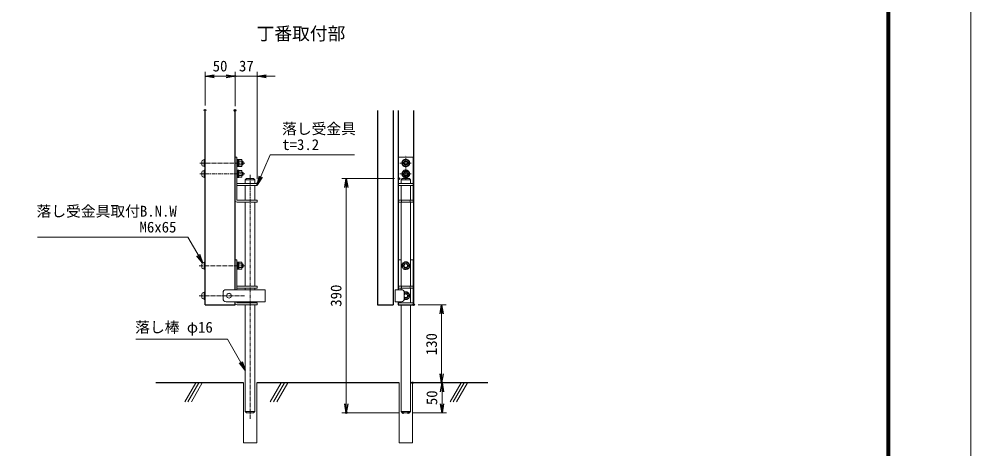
# Model space of a CAD drawing. Units: millimetres, scale not verified, with parts at other scales. Extents: x -4204 to 4196, y -2971 to 2969.
# Drawn here: x 1025 to 4196, y -412 to 1021 of the extents above; entities that cross this region are included whole.
import ezdxf
from ezdxf.enums import TextEntityAlignment as Align

# ---------------------------------------------------------------- set-up
doc = ezdxf.new("R2010")
doc.units = ezdxf.units.MM
doc.header["$LTSCALE"] = 10
doc.header["$PDMODE"] = 32
doc.header["$PDSIZE"] = 5
doc.linetypes.add('USER1', pattern=[2, 1.25, -0.25, 0.25, -0.25])
doc.linetypes.add('USER3', pattern=[0.375, 0.25, -0.125])
for name, color, linetype, lineweight in [('0-0_D-BMK', 2, 'USER1', 13), ('0-1_D-STR1', 1, 'Continuous', 25), ('0-2_D-STR3', 3, 'Continuous', 13), ('0-3_D-STR-DIM', 7, 'Continuous', 13), ('0-4_0', 7, 'Continuous', 25), ('0-5_DEFPOINTS', 8, 'Continuous', 25), ('0-6_D-BGD', 7, 'Continuous', 25), ('0-8_D-DCR-HCH', 7, 'Continuous', 13), ('0-A_D-STR-TXT', 7, 'Continuous', 13), ('0-B_D-TTL-TXT', 7, 'Continuous', 13), ('0-D_D-TTL', 7, 'Continuous', 13)]:
    doc.layers.add(name, color=color, linetype=linetype, lineweight=lineweight)
doc.styles.add('ＭＳ ゴシック', font='')
doc.styles.get('ＭＳ ゴシック').set_extended_font_data('MS Gothic')

# ---------------------------------------------------------------- blocks, each defined once
blk = doc.blocks.new('_OPEN')
at = {"layer": '0-4_0'}
blk.add_line((0, 0), (-10, 0), dxfattribs=at)
blk.add_lwpolyline([(-10, 1.667), (0, 0), (-10, -1.667)], dxfattribs=at)

msp = doc.modelspace()

# ---------------------------------------------------------------- linework, layer by layer
at = {"layer": '0-0_D-BMK'}
for p, q in [((1627.83, 540.94), (1777.09, 540.94)), ((2293.52, 540.94), (2333.52, 540.94)), ((2313.52, 484.94), (2313.52, 564.94)), ((1626.89, 504.94), (1777.09, 504.94)), ((1794.66, 501.75), (1794.66, -310.72)), ((2293.52, 504.94), (2333.52, 504.94)), ((1625.4, 198.88), (1776.33, 198.88)), ((1624.9, 98.88), (1776.33, 98.88))]:
    msp.add_line(p, q, dxfattribs=at)
at = {"layer": '0-1_D-STR1'}
for p, q in [((1644.66, 68.94), (1644.66, 715.71)), ((1744.66, 118.94), (1744.66, 715.71)), ((2219.52, 715.71), (2219.52, 68.94)), ((2271.52, 715.71), (2271.52, 68.94)), ((2287.52, 715.71), (2287.52, 118.94)), ((2339.52, 715.71), (2339.52, 68.94)), ((1644.66, 68.94), (1744.66, 68.94)), ((1744.66, 68.94), (1744.66, 78.94)), ((2219.52, 68.94), (2271.52, 68.94)), ((2287.52, 78.94), (2287.52, 68.94)), ((2287.52, 68.94), (2339.52, 68.94))]:
    msp.add_line(p, q, dxfattribs=at)
at = {"layer": '0-2_D-STR3'}
for p, q in [((1633.66, 536.44), (1633.66, 545.44)), ((1639.66, 551.44), (1641.46, 551.44)), ((1644.66, 552.94), (1641.46, 552.94)), ((1641.46, 528.94), (1641.46, 552.94)), ((1644.66, 528.94), (1644.66, 552.94)), ((1744.66, 417.54), (1744.66, 560.94)), ((1744.66, 560.94), (1751.06, 560.94)), ((1751.06, 417.54), (1751.06, 560.94)), ((1754.26, 552.94), (1751.06, 552.94)), ((1757.26, 552.94), (1754.26, 552.94)), ((1754.26, 528.94), (1754.26, 552.94)), ((1757.26, 528.94), (1757.26, 552.94)), ((1757.26, 552.49), (1767.26, 552.49)), ((1757.26, 546.71), (1767.26, 546.71)), ((1767.26, 529.39), (1767.26, 552.49)), ((1767.26, 546.94), (1769.46, 546.94)), ((1767.26, 544.94), (1771.46, 544.94)), ((1769.46, 546.94), (1769.46, 534.94)), ((1771.46, 544.94), (1769.46, 546.94)), ((1771.46, 544.94), (1771.46, 536.94)), ((2289.52, 560.94), (2337.52, 560.94)), ((2289.52, 560.94), (2289.52, 410.94)), ((2313.52, 552.49), (2303.52, 546.72)), ((2303.52, 546.72), (2303.52, 535.17)), ((2313.52, 552.49), (2323.52, 546.72)), ((2323.52, 546.72), (2323.52, 535.17)), ((2337.52, 560.94), (2337.52, 410.94)), ((1633.66, 500.44), (1633.66, 509.44)), ((1639.66, 530.44), (1641.46, 530.44)), ((1639.66, 515.44), (1641.46, 515.44)), ((1644.66, 528.94), (1641.46, 528.94)), ((1644.66, 516.94), (1641.46, 516.94)), ((1641.46, 492.94), (1641.46, 516.94)), ((1644.66, 492.94), (1644.66, 516.94)), ((1754.26, 528.94), (1751.06, 528.94)), ((1754.26, 516.94), (1751.06, 516.94)), ((1757.26, 528.94), (1754.26, 528.94)), ((1757.26, 516.94), (1754.26, 516.94)), ((1754.26, 492.94), (1754.26, 516.94)), ((1757.26, 535.17), (1767.26, 535.17)), ((1757.26, 529.39), (1767.26, 529.39)), ((1757.26, 492.94), (1757.26, 516.94)), ((1757.26, 516.49), (1767.26, 516.49)), ((1757.26, 510.71), (1767.26, 510.71)), ((1767.26, 536.94), (1771.46, 536.94)), ((1767.26, 534.94), (1769.46, 534.94)), ((1767.26, 493.39), (1767.26, 516.49)), ((1767.26, 510.94), (1769.46, 510.94)), ((1767.26, 508.94), (1771.46, 508.94)), ((1771.46, 536.94), (1769.46, 534.94)), ((1769.46, 510.94), (1769.46, 498.94)), ((1771.46, 508.94), (1769.46, 510.94)), ((1771.46, 508.94), (1771.46, 500.94)), ((2313.52, 529.39), (2303.52, 535.17)), ((2313.52, 516.49), (2303.52, 510.72)), ((2303.52, 510.72), (2303.52, 499.17)), ((2313.52, 529.39), (2323.52, 535.17)), ((2313.52, 516.49), (2323.52, 510.72)), ((2323.52, 510.72), (2323.52, 499.17)), ((1639.66, 494.44), (1641.46, 494.44)), ((1644.66, 492.94), (1641.46, 492.94)), ((1757.26, 499.17), (1767.26, 499.17)), ((1757.26, 493.39), (1767.26, 493.39)), ((1767.26, 500.94), (1771.46, 500.94)), ((1767.26, 498.94), (1769.46, 498.94)), ((1771.46, 500.94), (1769.46, 498.94)), ((1778.66, 484.94), (1782.66, 488.94)), ((1778.66, 484.94), (1810.66, 484.94)), ((1778.66, 484.94), (1778.66, 472.74)), ((1782.66, 488.94), (1806.66, 488.94)), ((2297.52, 484.94), (2301.52, 488.94)), ((2297.52, 484.94), (2329.52, 484.94)), ((2297.52, 484.94), (2297.52, 472.94)), ((2301.52, 488.94), (2325.52, 488.94)), ((2313.52, 493.39), (2303.52, 499.17)), ((2313.52, 493.39), (2323.52, 499.17)), ((2325.52, 488.94), (2329.52, 484.94)), ((2329.52, 484.94), (2329.52, 472.94)), ((1751.06, 472.94), (1818.66, 472.94)), ((1751.06, 466.54), (1818.66, 466.54)), ((1778.66, 466.34), (1778.66, 417.34)), ((1810.66, 466.34), (1810.66, 417.34)), ((1818.66, 466.54), (1818.66, 472.94)), ((2289.52, 472.94), (2337.52, 472.94)), ((2289.52, 466.54), (2337.52, 466.54)), ((2297.52, 466.34), (2297.52, 417.34)), ((2329.52, 466.34), (2329.52, 417.34)), ((1751.26, 417.34), (1818.66, 417.34)), ((1818.66, 417.34), (1818.66, 410.94)), ((2289.52, 417.34), (2337.52, 417.34)), ((2299.02, 417.34), (2299.02, 410.94)), ((2328.02, 417.34), (2328.02, 410.94)), ((1751.26, 410.94), (1818.66, 410.94)), ((1778.66, 410.94), (1778.66, 130.68)), ((1810.66, 410.94), (1810.66, 130.68)), ((2337.52, 410.94), (2289.52, 410.94)), ((2297.52, 410.94), (2297.52, 130.94)), ((2329.52, 410.94), (2329.52, 130.94)), ((1633.66, 194.38), (1633.66, 203.38)), ((1639.66, 209.38), (1641.46, 209.38)), ((1641.46, 186.88), (1641.46, 210.88)), ((1644.66, 210.88), (1641.46, 210.88)), ((1644.66, 186.88), (1644.66, 210.88)), ((1744.66, 218.88), (1751.06, 218.88)), ((1744.66, 118.94), (1744.66, 218.88)), ((1751.06, 118.94), (1751.06, 218.88)), ((1754.26, 210.88), (1751.06, 210.88)), ((1754.26, 186.88), (1754.26, 210.88)), ((1757.26, 210.88), (1754.26, 210.88)), ((1757.26, 186.88), (1757.26, 210.88)), ((1757.26, 210.43), (1767.26, 210.43)), ((1757.26, 204.65), (1767.26, 204.65)), ((1757.26, 193.11), (1767.26, 193.11)), ((1767.26, 187.33), (1767.26, 210.43)), ((1767.26, 204.88), (1769.46, 204.88)), ((1767.26, 202.88), (1771.46, 202.88)), ((1767.26, 194.88), (1771.46, 194.88)), ((1767.26, 192.88), (1769.46, 192.88)), ((1769.46, 204.88), (1769.46, 192.88)), ((1771.46, 202.88), (1769.46, 204.88)), ((1771.46, 194.88), (1769.46, 192.88)), ((1771.46, 202.88), (1771.46, 194.88)), ((2289.52, 218.94), (2289.52, 118.94)), ((2289.52, 218.94), (2297.52, 218.94)), ((2329.52, 218.94), (2337.52, 218.94)), ((2337.52, 218.94), (2337.52, 68.94)), ((1639.66, 188.38), (1641.46, 188.38)), ((1644.66, 186.88), (1641.46, 186.88)), ((1754.26, 186.88), (1751.06, 186.88)), ((1757.26, 186.88), (1754.26, 186.88)), ((1757.26, 187.33), (1767.26, 187.33)), ((1751.06, 130.88), (1818.66, 130.88)), ((1818.66, 124.48), (1818.66, 130.88)), ((2289.52, 130.94), (2337.52, 130.94)), ((2299.02, 130.94), (2299.02, 124.54)), ((2328.02, 130.94), (2328.02, 124.54)), ((1633.66, 94.38), (1633.66, 103.38)), ((1639.66, 109.38), (1641.46, 109.38)), ((1641.46, 86.88), (1641.46, 110.88)), ((1644.66, 110.88), (1641.46, 110.88)), ((1644.66, 86.88), (1644.66, 110.88)), ((1704.66, 88.94), (1704.66, 108.94)), ((1714.66, 118.94), (1844.66, 118.94)), ((1751.06, 124.48), (1818.66, 124.48)), ((1778.66, 124.34), (1778.66, 118.94)), ((1810.66, 124.34), (1810.66, 118.94)), ((1844.66, 78.94), (1844.66, 118.94)), ((2278.52, 118.94), (2298.52, 118.94)), ((2278.52, 118.94), (2278.52, 78.94)), ((2289.52, 124.54), (2337.52, 124.54)), ((2297.52, 124.54), (2297.52, 118.94)), ((2308.52, 108.94), (2308.52, 88.94)), ((2329.52, 124.34), (2329.52, 75.34)), ((1639.66, 88.38), (1641.46, 88.38)), ((1644.66, 86.88), (1641.46, 86.88)), ((1714.66, 78.94), (1844.66, 78.94)), ((1744.66, 75.48), (1744.66, 78.94)), ((1751.06, 75.48), (1751.06, 78.94)), ((1751.26, 75.28), (1818.66, 75.28)), ((1751.26, 68.88), (1818.66, 68.88)), ((1778.66, 78.94), (1778.66, 75.28)), ((1778.66, 68.94), (1778.66, -287.06)), ((1810.66, 78.94), (1810.66, 75.28)), ((1810.66, 68.94), (1810.66, -287.06)), ((1818.66, 68.88), (1818.66, 75.28)), ((2298.52, 78.94), (2278.52, 78.94)), ((2289.52, 78.94), (2289.52, 68.94)), ((2289.52, 75.34), (2337.52, 75.34)), ((2289.52, 68.94), (2337.52, 68.94)), ((2297.52, 78.94), (2297.52, 75.34)), ((2297.52, 68.94), (2297.52, -287.06)), ((2329.52, 68.94), (2329.52, -287.06)), ((1772.46, -391.06), (1772.46, -191.06)), ((1816.86, -391.06), (1816.86, -191.06)), ((2291.32, -391.06), (2291.32, -191.06)), ((2335.72, -391.06), (2335.72, -191.06)), ((1778.66, -287.06), (1810.66, -287.06)), ((1782.66, -291.06), (1778.66, -287.06)), ((1782.66, -291.06), (1806.66, -291.06)), ((1806.66, -291.06), (1810.66, -287.06)), ((2297.52, -287.06), (2329.52, -287.06)), ((2301.52, -291.06), (2297.52, -287.06)), ((2301.52, -291.06), (2325.52, -291.06)), ((2325.52, -291.06), (2329.52, -287.06)), ((1816.86, -391.06), (1772.46, -391.06)), ((2335.72, -391.06), (2291.32, -391.06))]:
    msp.add_line(p, q, dxfattribs=at)
at = {"layer": '0-2_D-STR3', "linetype": 'USER3'}
for p, q in [((2313.52, 210.49), (2303.52, 204.72)), ((2303.52, 204.72), (2303.52, 193.17)), ((2313.52, 187.39), (2303.52, 193.17)), ((2313.52, 210.49), (2323.52, 204.72)), ((2313.52, 187.39), (2323.52, 193.17)), ((2323.52, 204.72), (2323.52, 193.17)), ((2313.52, 110.49), (2308.52, 107.61)), ((2313.52, 110.49), (2323.52, 104.72)), ((2323.52, 104.72), (2323.52, 93.17)), ((2313.52, 87.39), (2308.52, 90.28)), ((2313.52, 87.39), (2323.52, 93.17))]:
    msp.add_line(p, q, dxfattribs=at)
at = {"layer": '0-2_D-STR3'}
for points in [[(1757.26, 492.94), (1754.26, 492.94), (1751.06, 492.94)], [(1806.66, 488.94), (1810.66, 484.94), (1810.66, 472.74)]]:
    msp.add_lwpolyline(points, dxfattribs=at)
for centre, radius in [((2313.52, 540.94), 13), ((2313.52, 540.94), 7), ((2313.52, 540.94), 6), ((2313.52, 504.94), 13), ((2313.52, 504.94), 7), ((2313.52, 504.94), 6), ((1724.66, 98.94), 8)]:
    msp.add_circle(centre, radius, dxfattribs=at)
at = {"layer": '0-2_D-STR3', "linetype": 'USER3'}
for radius in [13, 7, 6]:
    msp.add_circle((2313.52, 198.94), radius, dxfattribs=at)
at = {"layer": '0-2_D-STR3'}
for centre, radius, start, end in [((1639.66, 545.44), 6, 90, 180), ((1639.66, 536.44), 6, 180, 270), ((1639.66, 509.44), 6, 90, 180), ((1639.66, 500.44), 6, 180, 270), ((1751.26, 417.54), 6.6, 180, 270), ((1751.26, 417.54), 0.2, 180, 270), ((1639.66, 203.38), 6, 90, 180), ((1639.66, 194.38), 6, 180, 270), ((1639.66, 103.38), 6, 90, 180), ((1714.66, 108.94), 10, 90, 180), ((2298.52, 108.94), 10, 0, 90), ((1639.66, 94.38), 6, 180, 270), ((1714.66, 88.94), 10, 180, 270), ((1751.26, 75.48), 6.6, 180, 270), ((1751.26, 75.48), 0.2, 180, 270), ((2298.52, 88.94), 10, 270, 0)]:
    msp.add_arc(centre, radius, start, end, dxfattribs=at)
at = {"layer": '0-2_D-STR3', "linetype": 'USER3'}
for radius, start, end in [(13, 246.48821, 113.51179), (7, 224.41531, 135.58469), (6, 213.55731, 146.44269)]:
    msp.add_arc((2313.52, 98.94), radius, start, end, dxfattribs=at)
at = {"layer": '0-3_D-STR-DIM'}
for p, q in [((1644.66, 732.13), (1644.66, 845.28)), ((1674.66, 830.28), (1714.66, 830.28)), ((1714.66, 830.28), (1684.66, 830.28)), ((1744.66, 730.71), (1744.66, 845.28)), ((1744.66, 732.13), (1744.66, 845.28)), ((1818.66, 830.28), (1744.66, 830.28)), ((1818.66, 487.94), (1818.66, 845.28)), ((1848.66, 830.28), (1878.66, 830.28)), ((2275.72, 488.94), (2100.04, 488.94)), ((2115.04, 458.94), (2115.04, -261.06)), ((2354.52, 68.94), (2447.95, 68.94)), ((2432.95, 38.94), (2432.95, -161.06)), ((2350.72, -191.06), (2449.18, -191.06)), ((2350.72, -191.06), (2447.95, -191.06)), ((2434.18, -261.06), (2434.18, -221.06)), ((2289.52, -291.06), (2100.04, -291.06)), ((2336.52, -291.06), (2449.18, -291.06))]:
    msp.add_line(p, q, dxfattribs=at)
at = {"layer": '0-5_DEFPOINTS'}
for p in [(1744.66, 830.28), (1644.66, 717.13), (1744.66, 717.13), (1744.66, 715.71), (2290.72, 488.94), (1818.66, 472.94), (2339.52, 68.94), (2335.72, -191.06), (2432.95, -191.06), (2434.18, -191.06), (2115.04, -291.06), (2304.52, -291.06), (2321.52, -291.06)]:
    msp.add_point(p, dxfattribs=at)
at = {"layer": '0-6_D-BGD'}
for p, q in [((1772.46, -191.06), (1481.4, -191.06)), ((2291.32, -191.06), (1816.86, -191.06)), ((2586.38, -191.06), (2335.72, -191.06))]:
    msp.add_line(p, q, dxfattribs=at)
at = {"layer": '0-8_D-DCR-HCH'}
for p, q in [((1577.41, -254.34), (1613.95, -191.06)), ((1587.89, -254.34), (1624.42, -191.06)), ((1599.2, -254.34), (1635.73, -191.06)), ((1861.89, -254.34), (1898.43, -191.06)), ((1872.37, -254.34), (1908.9, -191.06)), ((1883.68, -254.34), (1920.21, -191.06)), ((2460.88, -254.34), (2497.41, -191.06)), ((2471.35, -254.34), (2507.89, -191.06)), ((2482.66, -254.34), (2519.2, -191.06))]:
    msp.add_line(p, q, dxfattribs=at)
at = {"layer": '0-A_D-STR-TXT'}
for points in [[(2142.12, 568.43), (1861.98, 568.43), (1818.99, 470.56)], [(1086.14, 293.74), (1587.66, 293.74), (1635.79, 210.38)], [(1414.73, -45.97), (1719.42, -45.97), (1777.66, -146.83)]]:
    msp.add_lwpolyline(points, dxfattribs=at)
at = {"layer": '0-D_D-TTL', "color": 2}
msp.add_lwpolyline([(-4203.94, 2968.58), (4196.06, 2968.58), (4196.06, -2971.42), (-4203.94, -2971.42)], close=True, dxfattribs=at)
at = {"layer": '0-D_D-TTL'}
for points in [[(-3933.94, 2748.58), (3926.06, 2748.58), (3926.06, -2751.42), (-3933.94, -2751.42)], [(-3931.44, 2746.08), (3923.56, 2746.08), (3923.56, -2748.92), (-3931.44, -2748.92)], [(-3928.94, 2743.58), (3921.06, 2743.58), (3921.06, -2746.42), (-3928.94, -2746.42)], [(-3926.44, 2741.08), (3918.56, 2741.08), (3918.56, -2743.92), (-3926.44, -2743.92)], [(-3923.94, 2738.58), (3916.06, 2738.58), (3916.06, -2741.42), (-3923.94, -2741.42)]]:
    msp.add_lwpolyline(points, close=True, dxfattribs=at)

# ---------------------------------------------------------------- block references
at = {"layer": '0-3_D-STR-DIM', "xscale": 3, "yscale": 3}
for p, rotation in [((1644.66, 830.28), 180), ((1818.66, 830.28), 180), ((2115.04, 488.94), 90), ((2432.95, 68.94), 90), ((2432.95, -191.06), 270), ((2434.18, -191.06), 90), ((2115.04, -291.06), 270), ((2434.18, -291.06), 270)]:
    msp.add_blockref('_OPEN', p, dxfattribs=dict(at, rotation=rotation))
msp.add_blockref('_OPEN', (1744.66, 830.28), dxfattribs=at)
msp.add_blockref('_OPEN', (1744.66, 830.28), dxfattribs=at)
at = {"layer": '0-A_D-STR-TXT', "xscale": 3, "yscale": 3}
for p, rotation in [((1818.19, 468.73), 246.28626), ((1636.79, 208.65), 300), ((1778.66, -148.57), 300)]:
    msp.add_blockref('_OPEN', p, dxfattribs=dict(at, rotation=rotation))

# ---------------------------------------------------------------- texts
at = {"layer": '0-3_D-STR-DIM', "style": 'ＭＳ ゴシック'}
for s, p in [('50', (1670.19, 835.34)), ('37', (1757.86, 835.34))]:
    msp.add_text(s, height=36.07, dxfattribs=at).set_placement(p, align=Align.BOTTOM_LEFT)
for s, p in [('390', (2109.97, 62.29)), ('130', (2427.89, -99.04)), ('50', (2429.11, -265.52))]:
    msp.add_text(s, height=36.07, rotation=90, dxfattribs=at).set_placement(p, align=Align.BOTTOM_LEFT)
at = {"layer": '0-A_D-STR-TXT', "style": 'ＭＳ ゴシック'}
for s, p in [('落し受金具', (1901.32, 626.3)), ('t=3.2', (1902.08, 573.49)), ('落し受金具取付B.N.W', (1083.48, 351.61)), ('M6x65', (1426.69, 298.8)), ('落し棒 φ16', (1412.06, -34.81))]:
    msp.add_text(s, height=36.07, dxfattribs=at).set_placement(p, align=Align.BOTTOM_LEFT)
at = {"layer": '0-B_D-TTL-TXT', "style": 'ＭＳ ゴシック'}
msp.add_text('丁番取付部', height=43.33, dxfattribs=at).set_placement((1816.6, 937.63), align=Align.BOTTOM_LEFT)

doc.saveas('drawing.dxf')
